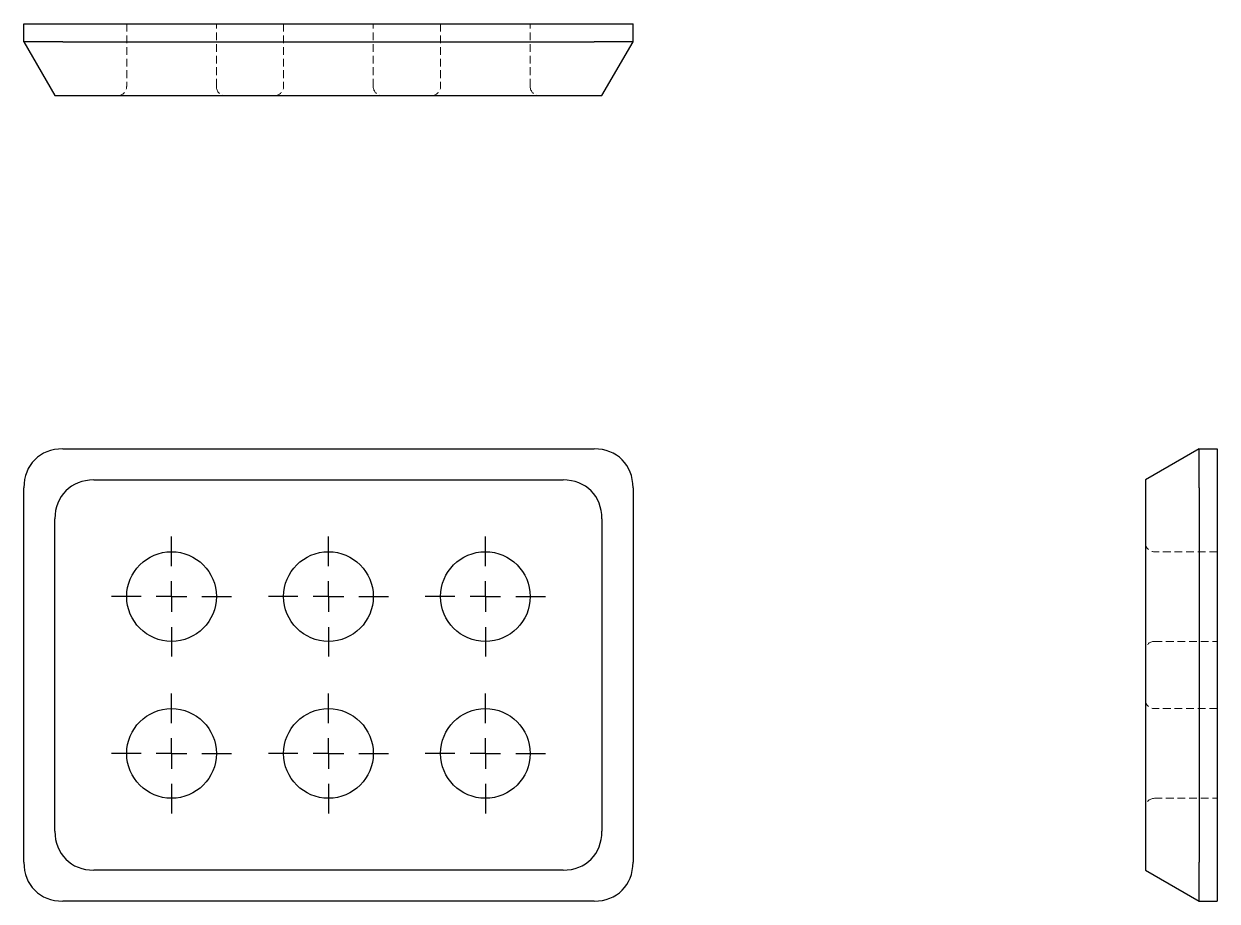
# Model space of a CAD drawing. Header units: millimetres. Extents: x 33 to 229, y 20 to 164.
import ezdxf

# ---------------------------------------------------------------- set-up
doc = ezdxf.new("R2010")
doc.units = ezdxf.units.MM
doc.linetypes.add('HIDDEN', pattern=[1.905, 1.27, -0.635])
doc.layers.add('10', color=7, linetype='Continuous')

# ---------------------------------------------------------------- blocks, each defined once
blk = doc.blocks.new('SW_CENTERMARKSYMBOL_0')
at = {"layer": '10', "color": 0}
for p, q in [((0, 5), (0, 9.86)), ((0, 0), (0, 2.5)), ((-5, 0), (-9.86, 0)), ((0, 0), (-2.5, 0)), ((0, 0), (0, -2.5)), ((0, 0), (2.5, 0)), ((5, 0), (9.86, 0)), ((0, -5), (0, -9.86))]:
    blk.add_line(p, q, dxfattribs=at)
blk = doc.blocks.new('SW_CENTERMARKSYMBOL_1')
at = {"layer": '10', "color": 0}
for p, q in [((0, 5), (0, 9.86)), ((0, 0), (0, 2.5)), ((-5, 0), (-9.86, 0)), ((0, 0), (-2.5, 0)), ((0, 0), (0, -2.5)), ((0, 0), (2.5, 0)), ((5, 0), (9.86, 0)), ((0, -5), (0, -9.86))]:
    blk.add_line(p, q, dxfattribs=at)
blk = doc.blocks.new('SW_CENTERMARKSYMBOL_2')
at = {"layer": '10', "color": 0}
for p, q in [((0, 5), (0, 9.86)), ((0, 0), (0, 2.5)), ((-5, 0), (-9.86, 0)), ((0, 0), (-2.5, 0)), ((0, 0), (0, -2.5)), ((0, 0), (2.5, 0)), ((5, 0), (9.86, 0)), ((0, -5), (0, -9.86))]:
    blk.add_line(p, q, dxfattribs=at)
blk = doc.blocks.new('SW_CENTERMARKSYMBOL_3')
at = {"layer": '10', "color": 0}
for p, q in [((0, 5), (0, 9.86)), ((0, 0), (0, 2.5)), ((-5, 0), (-9.86, 0)), ((0, 0), (-2.5, 0)), ((0, 0), (0, -2.5)), ((0, 0), (2.5, 0)), ((5, 0), (9.86, 0)), ((0, -5), (0, -9.86))]:
    blk.add_line(p, q, dxfattribs=at)
blk = doc.blocks.new('SW_CENTERMARKSYMBOL_4')
at = {"layer": '10', "color": 0}
for p, q in [((0, 5), (0, 9.86)), ((0, 0), (0, 2.5)), ((-5, 0), (-9.86, 0)), ((0, 0), (-2.5, 0)), ((0, 0), (0, -2.5)), ((0, 0), (2.5, 0)), ((5, 0), (9.86, 0)), ((0, -5), (0, -9.86))]:
    blk.add_line(p, q, dxfattribs=at)
blk = doc.blocks.new('SW_CENTERMARKSYMBOL_5')
at = {"layer": '10', "color": 0}
for p, q in [((0, 5), (0, 9.86)), ((0, 0), (0, 2.5)), ((-5, 0), (-9.86, 0)), ((0, 0), (-2.5, 0)), ((0, 0), (0, -2.5)), ((0, 0), (2.5, 0)), ((5, 0), (9.86, 0)), ((0, -5), (0, -9.86))]:
    blk.add_line(p, q, dxfattribs=at)

msp = doc.modelspace()

# ---------------------------------------------------------------- linework, layer by layer
at = {"color": 7, "linetype": 'Continuous', "lineweight": 25}
for p, q in [((33, 160.94), (33, 163.89)), ((33, 163.89), (39.37, 163.89)), ((39.37, 163.89), (126.63, 163.89)), ((126.63, 163.89), (133, 163.89)), ((133, 160.94), (133, 163.89)), ((39.37, 160.94), (33, 160.94)), ((33, 160.94), (38.1, 152.11)), ((39.37, 160.94), (126.63, 160.94)), ((133, 160.94), (126.63, 160.94)), ((127.9, 152.11), (133, 160.94)), ((38.1, 152.11), (44.47, 152.11)), ((44.47, 152.11), (121.53, 152.11)), ((121.53, 152.11), (127.9, 152.11)), ((39.37, 94.12), (126.63, 94.12)), ((225.94, 94.12), (217.11, 89.02)), ((225.94, 94.12), (228.89, 94.12)), ((225.94, 87.74), (225.94, 94.12)), ((228.89, 94.12), (228.89, 87.74)), ((44.47, 89.02), (121.53, 89.02)), ((217.11, 89.02), (217.11, 82.64)), ((33, 26.26), (33, 87.74)), ((133, 87.74), (133, 26.26)), ((225.94, 87.74), (225.94, 26.26)), ((228.89, 87.74), (228.89, 26.26)), ((38.1, 31.36), (38.1, 82.64)), ((127.9, 82.64), (127.9, 31.36)), ((217.11, 82.64), (217.11, 31.36)), ((217.11, 31.36), (217.11, 24.98)), ((225.94, 19.88), (225.94, 26.26)), ((228.89, 26.26), (228.89, 19.88)), ((121.53, 24.98), (44.47, 24.98)), ((217.11, 24.98), (225.94, 19.88)), ((126.63, 19.88), (39.37, 19.88)), ((225.94, 19.88), (228.89, 19.88))]:
    msp.add_line(p, q, dxfattribs=at)
at = {"color": 7, "linetype": 'HIDDEN', "lineweight": 18}
for p, q in [((49.88, 163.89), (49.88, 153.58)), ((64.6, 153.58), (64.6, 163.89)), ((75.64, 163.89), (75.64, 153.58)), ((90.36, 153.58), (90.36, 163.89)), ((101.4, 163.89), (101.4, 153.58)), ((116.12, 153.58), (116.12, 163.89)), ((228.89, 77.24), (218.58, 77.24)), ((218.58, 62.52), (228.89, 62.52)), ((228.89, 51.48), (218.58, 51.48)), ((218.58, 36.76), (228.89, 36.76))]:
    msp.add_line(p, q, dxfattribs=at)
at = {"color": 7, "linetype": 'Continuous', "lineweight": 25}
for centre in [(57.24, 69.88), (83, 69.88), (108.76, 69.88), (57.24, 44.12), (83, 44.12), (108.76, 44.12)]:
    msp.add_circle(centre, 7.36, dxfattribs=at)
at = {"color": 7, "linetype": 'HIDDEN', "lineweight": 18}
for centre, start, end in [((48.4, 153.58), 270, 0), ((66.07, 153.58), 180, 270), ((74.17, 153.58), 270, 0), ((91.83, 153.58), 180, 270), ((99.93, 153.58), 270, 0), ((117.6, 153.58), 180, 270), ((218.58, 78.71), 180, 270), ((218.58, 61.05), 90, 180), ((218.58, 52.95), 180, 270), ((218.58, 35.29), 90, 180)]:
    msp.add_arc(centre, 1.47, start, end, dxfattribs=at)
at = {"color": 7, "linetype": 'Continuous', "lineweight": 25}
for centre, major_axis in [((41.5, 85.62), (-6.72, 6.72)), ((124.5, 85.62), (6.72, 6.72)), ((46.6, 80.52), (-6.72, 6.72)), ((119.4, 80.52), (6.72, 6.72)), ((46.6, 33.48), (-6.72, -6.72)), ((119.4, 33.48), (6.72, -6.72)), ((41.5, 28.38), (-6.72, -6.72)), ((124.5, 28.38), (6.72, -6.72))]:
    msp.add_ellipse(centre, major_axis=major_axis, ratio=0.774597, start_param=5.624127, end_param=6.942243, dxfattribs=at)

# ---------------------------------------------------------------- block references
at = {"layer": '10'}
for name, p in [('SW_CENTERMARKSYMBOL_4', (57.24, 69.88)), ('SW_CENTERMARKSYMBOL_0', (83, 69.88)), ('SW_CENTERMARKSYMBOL_1', (108.76, 69.88)), ('SW_CENTERMARKSYMBOL_3', (57.24, 44.12)), ('SW_CENTERMARKSYMBOL_2', (83, 44.12)), ('SW_CENTERMARKSYMBOL_5', (108.76, 44.12))]:
    msp.add_blockref(name, p, dxfattribs=at)

doc.saveas('drawing.dxf')
